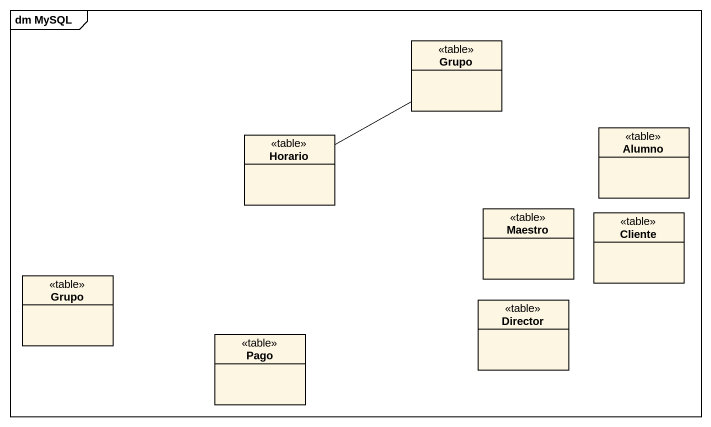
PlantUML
@startuml
mainframe dm MySQL
hide circle
hide empty members
class Grupo <<table>>
class Horario <<table>>
class Alumno <<table>>
class Maestro <<table>>
class Cliente <<table>>
class "Grupo" as Grupo_2 <<table>>
class Director <<table>>
class Pago <<table>>
Horario -right- Grupo
@enduml
